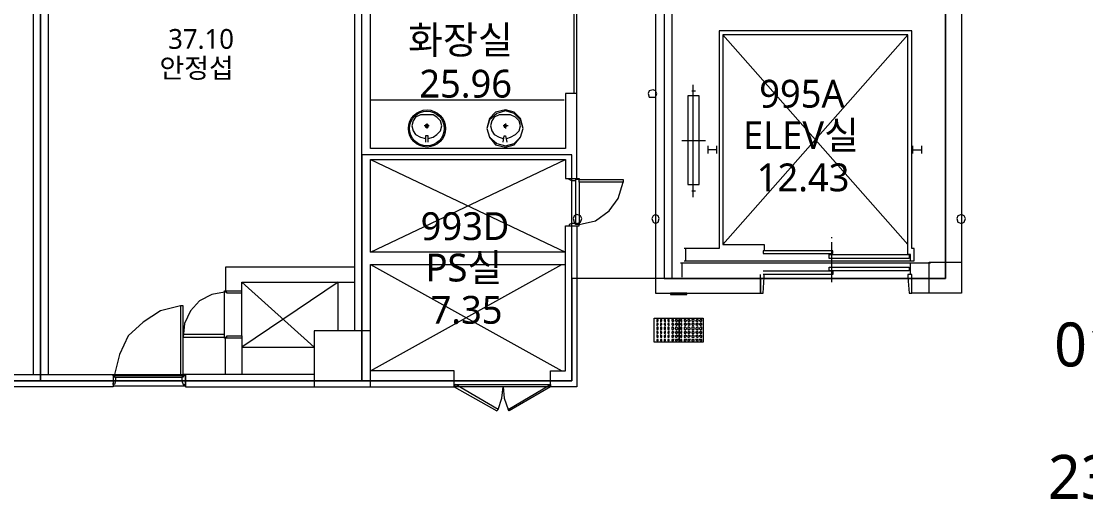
# Model space of a CAD drawing. Header units: millimetres. Extents: x -4005 to 126991, y -1911 to 106703.
# Drawn here: x 60209 to 73449, y 28224 to 34178 of the extents above; entities that cross this region are included whole.
import ezdxf

# ---------------------------------------------------------------- set-up
doc = ezdxf.new("R2010")
doc.units = ezdxf.units.MM
doc.layers.add('PDF_문자', color=7, linetype='Continuous')
doc.layers.add('PDF_형상', color=7, linetype='Continuous')
doc.styles.add('PDF 맑은 고딕', font='malgun.ttf')

msp = doc.modelspace()

# ---------------------------------------------------------------- linework, layer by layer
at = {"layer": 'PDF_형상', "lineweight": 5}
for points in [[(71704, 49773), (71704, 42218), (71704, 34539), (71704, 30979), (68207, 30979), (67057, 30979), (67057, 29704), (64445, 29704), (60450, 29704), (56704, 29704), (52958, 29704), (49196, 29704), (45449, 29704), (41703, 29704)], [(62953, 42125), (62953, 42731), (62346, 42731), (62346, 42125), (68098, 42125), (68098, 39078), (66326, 39078), (66326, 38876), (68098, 38876), (68098, 30793), (69404, 30793), (69404, 31026)], [(71798, 42125), (68300, 42125), (68300, 39078), (71906, 39078), (71906, 30793), (71285, 30793), (71285, 31026), (71238, 31026), (71238, 30995), (71254, 30793), (71285, 30793), (71285, 30979), (71502, 30979), (71502, 31181), (71704, 31181), (71704, 34430), (68300, 34430), (68300, 30979), (69404, 30979), (69404, 30793), (69435, 30793), (69450, 30995), (69450, 31026)], [(64554, 32456), (66979, 31306), (64554, 31306), (64554, 32456), (66979, 32456), (66979, 32223), (67119, 32223), (67119, 33280), (66979, 33280), (66979, 32596), (64554, 32596), (64554, 39078)], [(60357, 38876), (60357, 29782)], [(60543, 38876), (60543, 29782)], [(64352, 38378), (64352, 30326)], [(67088, 33280), (67088, 34741)], [(67119, 33280), (67119, 34741)], [(68456, 31197), (71316, 31197), (71316, 31352), (71285, 31352), (71285, 34057), (68891, 34057), (68891, 31352), (68456, 31352)], [(71269, 31197), (71269, 31274), (71238, 31274), (71238, 34010), (68937, 34010), (68937, 31399), (69450, 31399), (69450, 31321)], [(68937, 31399), (71238, 34010)], [(71238, 31399), (68937, 34010)], [(68564, 33389), (68564, 31989)], [(68549, 33311), (68595, 33311)], [(64554, 33202), (66963, 33202)], [(65269, 32720), (65331, 32736), (65378, 32767), (65424, 32813), (65440, 32876), (65424, 32938), (65378, 32984), (65331, 33015), (65176, 33015), (65113, 32984), (65082, 32938), (65067, 32876), (65082, 32813), (65113, 32767), (65176, 32736), (65238, 32720)], [(66248, 32720), (66295, 32736), (66357, 32767), (66404, 32813), (66419, 32876), (66404, 32938), (66357, 32984), (66295, 33015), (66155, 33015), (66093, 32984), (66062, 32938), (66046, 32876), (66062, 32813), (66093, 32767), (66155, 32736), (66202, 32720)], [(65284, 32876), (65222, 32876)], [(65253, 32907), (65253, 32844)], [(66264, 32876), (66202, 32876)], [(66233, 32907), (66233, 32844)], [(65269, 32673), (65269, 32751), (65238, 32751), (65238, 32673)], [(66202, 32673), (66217, 32751), (66233, 32751), (66248, 32673)], [(68720, 32689), (68424, 32689)], [(68751, 32534), (68751, 32627)], [(68860, 32580), (68751, 32580)], [(68860, 32534), (68860, 32627)], [(71300, 32534), (71300, 32627)], [(71300, 32580), (71409, 32580)], [(71409, 32534), (71409, 32627)], [(64554, 31306), (66979, 32456)], [(67119, 32223), (67150, 32223), (67150, 32207), (67103, 32207), (67103, 32192), (67057, 32192), (67025, 32207), (67025, 32223), (67041, 32223)], [(67103, 32192), (67103, 31663)], [(67150, 32176), (67150, 31648), (67352, 31694), (67523, 31819), (67632, 31974), (67694, 32176)], [(68549, 32067), (68595, 32067)], [(67119, 31632), (67150, 31632), (67150, 31648), (67103, 31648), (67103, 31663), (67057, 31663), (67025, 31648), (67025, 31632), (67041, 31632)], [(70290, 31477), (70290, 31492)], [(70290, 30932), (70290, 31430)], [(68471, 31352), (68471, 31197)], [(63854, 29782), (62253, 29782), (62253, 29627), (65595, 29627), (65595, 29829), (64554, 29829), (66932, 31150)], [(64352, 31119), (62751, 31119), (62751, 30824)], [(64554, 31150), (66932, 29829)], [(64554, 29627), (64554, 31150), (66979, 31150)], [(71518, 31166), (68409, 31166)], [(68424, 31166), (68424, 30995)], [(71269, 31026), (71269, 31166)], [(69435, 31072), (70305, 31072), (70305, 31026), (69435, 31026)], [(64150, 30326), (64150, 30932), (62953, 30124), (63854, 30124), (62953, 30932)], [(62953, 30264), (62953, 30793), (62953, 30824), (62953, 30932), (64352, 30932)], [(62953, 30793), (62766, 30793), (62766, 30808), (62735, 30808), (62735, 30824), (62953, 30824)], [(62191, 30637), (61942, 30575), (61725, 30435), (61538, 30264), (61429, 30031), (61367, 29782), (62191, 29782)], [(64554, 30326), (63854, 30326), (63854, 29627)], [(62735, 30280), (62222, 30280)], [(62953, 30233), (62735, 30233), (62735, 30248), (62766, 30248), (62766, 30264), (62953, 30264), (62953, 30233), (62953, 29782)], [(62751, 29782), (62751, 30233)], [(61352, 29767), (61352, 29782), (61367, 29782), (61367, 29751), (61383, 29751), (61383, 29704), (61367, 29658), (61352, 29658), (61352, 29673)], [(61383, 29751), (62207, 29751)], [(62253, 29767), (62253, 29782), (62222, 29782), (62222, 29751), (62207, 29751), (62207, 29704), (62222, 29658), (62253, 29658), (62253, 29673)], [(65595, 29658), (66792, 29658), (66792, 29627), (66279, 29331), (66264, 29347), (66792, 29658)], [(66139, 29347), (65611, 29658), (65595, 29627), (66124, 29331), (66139, 29347), (66186, 29487), (66202, 29627), (66217, 29487), (66264, 29347)], [(66792, 29627), (65595, 29627)]]:
    msp.add_lwpolyline(points, dxfattribs=at)
for points in [[(60450, 38969), (56704, 38969), (56704, 29704), (60450, 29704)], [(64445, 38969), (60450, 38969), (60450, 29704), (64445, 29704), (64445, 32518)], [(64445, 38969), (68207, 38969), (68207, 34539), (68207, 30979), (67057, 30979), (67057, 32518), (64445, 32518), (64445, 29704), (67057, 29704), (67057, 32518), (64445, 32518)], [(68207, 34539), (68207, 30979), (71704, 30979), (71704, 34539)], [(68067, 33233), (68098, 33233), (68114, 33280), (68098, 33311), (68067, 33326), (68020, 33311), (68005, 33280), (68020, 33233)], [(68642, 32145), (68642, 33249), (68502, 33249), (68502, 32145)], [(66450, 32844), (66419, 32953), (66341, 33031), (66233, 33062), (66124, 33031), (66031, 32953), (65999, 32844), (66031, 32736), (66124, 32658), (66233, 32627), (66341, 32658), (66419, 32736), (66450, 32844), (66419, 32969), (66341, 33047), (66233, 33078), (66108, 33047), (66031, 32969), (65999, 32844), (66031, 32736), (66108, 32642), (66233, 32611), (66341, 32642), (66419, 32736)], [(65269, 32876), (65269, 32891), (65253, 32891), (65238, 32891), (65238, 32876), (65238, 32860), (65253, 32860), (65269, 32860)], [(66248, 32876), (66233, 32891), (66217, 32891), (66217, 32876), (66217, 32860), (66233, 32860)], [(67150, 32207), (67694, 32207), (67694, 32176), (67150, 32176)], [(67072, 31725), (67088, 31679), (67119, 31663), (67165, 31679), (67181, 31725), (67165, 31756), (67119, 31772), (67088, 31756)], [(68145, 31725), (68129, 31756), (68098, 31772), (68067, 31756), (68051, 31725), (68067, 31679), (68098, 31663), (68129, 31679)], [(71953, 31725), (71938, 31756), (71906, 31772), (71860, 31756), (71844, 31725), (71860, 31679), (71906, 31663), (71938, 31679)], [(66792, 29829), (66979, 29829), (66979, 31632), (67119, 31632), (67119, 29627), (66792, 29627)], [(70305, 31290), (70305, 31321), (69435, 31321), (69435, 31290)], [(71254, 31274), (71254, 31228), (70259, 31228), (70259, 31274)], [(71254, 31072), (70259, 31072), (70259, 31119), (71254, 31119)], [(71906, 30793), (71502, 30793), (71502, 31181), (71906, 31181)], [(62222, 30248), (62735, 30248), (62735, 30808), (62580, 30777), (62424, 30699), (62315, 30575), (62238, 30419)], [(68285, 30777), (68487, 30777), (68487, 30793), (68285, 30793)], [(62222, 29782), (62222, 30637), (62191, 30637), (62191, 29782)], [(68082, 30482), (68393, 30482), (68393, 30186), (68082, 30186)], [(68129, 30451), (68129, 30466), (68114, 30466), (68114, 30451), (68114, 30435)], [(68176, 30451), (68176, 30466), (68160, 30466), (68160, 30451), (68160, 30435)], [(68222, 30451), (68222, 30466), (68207, 30466), (68207, 30451), (68222, 30435)], [(68269, 30451), (68269, 30466), (68253, 30466), (68253, 30451), (68269, 30435)], [(68331, 30451), (68316, 30466), (68300, 30466), (68300, 30451), (68316, 30435), (68316, 30451)], [(68378, 30451), (68362, 30466), (68347, 30466), (68347, 30451), (68362, 30435), (68362, 30451)], [(68393, 30482), (68689, 30482), (68689, 30186), (68393, 30186)], [(68424, 30451), (68424, 30466), (68409, 30466), (68409, 30451), (68424, 30435)], [(68487, 30451), (68471, 30466), (68456, 30466), (68456, 30451), (68471, 30435), (68471, 30451)], [(68533, 30451), (68518, 30466), (68502, 30466), (68502, 30451), (68518, 30435), (68518, 30451)], [(68580, 30451), (68580, 30466), (68564, 30466), (68549, 30466), (68549, 30451), (68564, 30435)], [(68627, 30451), (68627, 30466), (68611, 30466), (68595, 30451), (68611, 30451), (68611, 30435)], [(68673, 30451), (68673, 30466), (68658, 30466), (68642, 30451), (68658, 30451), (68658, 30435)], [(64554, 30326), (63854, 30326), (63854, 29627), (64554, 29627)], [(68129, 30404), (68129, 30419), (68114, 30419), (68114, 30404), (68114, 30388)], [(68129, 30357), (68129, 30373), (68114, 30373), (68114, 30357), (68114, 30342), (68129, 30342)], [(68129, 30311), (68114, 30326), (68114, 30311), (68114, 30295), (68129, 30295)], [(68176, 30404), (68176, 30419), (68160, 30419), (68160, 30404), (68160, 30388)], [(68176, 30357), (68176, 30373), (68160, 30373), (68160, 30357), (68160, 30342), (68176, 30342)], [(68176, 30311), (68160, 30326), (68160, 30311), (68160, 30295), (68176, 30295)], [(68222, 30404), (68222, 30419), (68207, 30419), (68207, 30404), (68222, 30388)], [(68222, 30357), (68222, 30373), (68207, 30373), (68207, 30357), (68207, 30342), (68222, 30342)], [(68222, 30311), (68222, 30326), (68207, 30311), (68207, 30295), (68222, 30295)], [(68269, 30404), (68269, 30419), (68253, 30419), (68253, 30404), (68269, 30388)], [(68269, 30357), (68269, 30373), (68253, 30373), (68253, 30357), (68253, 30342), (68269, 30342)], [(68269, 30311), (68269, 30326), (68253, 30311), (68253, 30295), (68269, 30295)], [(68331, 30404), (68316, 30419), (68300, 30419), (68300, 30404), (68316, 30388), (68316, 30404)], [(68331, 30357), (68316, 30373), (68300, 30373), (68300, 30357), (68300, 30342), (68316, 30342)], [(68331, 30311), (68316, 30311), (68316, 30326), (68300, 30311), (68300, 30295), (68316, 30295)], [(68378, 30404), (68362, 30419), (68347, 30419), (68347, 30404), (68362, 30388), (68362, 30404)], [(68378, 30357), (68362, 30373), (68347, 30373), (68347, 30357), (68347, 30342), (68362, 30342)], [(68378, 30311), (68362, 30311), (68362, 30326), (68347, 30311), (68347, 30295), (68362, 30295)], [(68424, 30404), (68424, 30419), (68409, 30419), (68409, 30404), (68424, 30388)], [(68424, 30357), (68424, 30373), (68409, 30373), (68409, 30357), (68409, 30342), (68424, 30342)], [(68424, 30311), (68424, 30326), (68409, 30311), (68409, 30295), (68424, 30295)], [(68487, 30404), (68471, 30419), (68456, 30419), (68456, 30404), (68471, 30388), (68471, 30404)], [(68487, 30357), (68471, 30373), (68456, 30373), (68456, 30357), (68456, 30342), (68471, 30342)], [(68487, 30311), (68471, 30311), (68471, 30326), (68456, 30311), (68456, 30295), (68471, 30295)], [(68533, 30404), (68518, 30419), (68502, 30419), (68502, 30404), (68518, 30388), (68518, 30404)], [(68533, 30357), (68518, 30373), (68502, 30373), (68502, 30357), (68502, 30342), (68518, 30342)], [(68533, 30311), (68518, 30311), (68518, 30326), (68502, 30311), (68502, 30295), (68518, 30295)], [(68580, 30404), (68580, 30419), (68564, 30419), (68549, 30419), (68549, 30404), (68564, 30388)], [(68580, 30357), (68580, 30373), (68564, 30373), (68549, 30373), (68549, 30357), (68549, 30342), (68564, 30342), (68580, 30342)], [(68580, 30311), (68564, 30326), (68549, 30311), (68549, 30295), (68564, 30295), (68580, 30295)], [(68627, 30404), (68627, 30419), (68611, 30419), (68595, 30404), (68611, 30404), (68611, 30388)], [(68627, 30357), (68627, 30373), (68611, 30373), (68595, 30357), (68611, 30342), (68627, 30342)], [(68627, 30311), (68611, 30326), (68611, 30311), (68595, 30311), (68611, 30295), (68627, 30295)], [(68673, 30404), (68673, 30419), (68658, 30419), (68642, 30404), (68658, 30404), (68658, 30388)], [(68673, 30357), (68673, 30373), (68658, 30373), (68642, 30357), (68658, 30342), (68673, 30342)], [(68673, 30311), (68658, 30326), (68658, 30311), (68642, 30311), (68658, 30295), (68673, 30295)], [(68129, 30264), (68114, 30280), (68114, 30264), (68114, 30248), (68129, 30248)], [(68129, 30217), (68114, 30217), (68114, 30202), (68129, 30202)], [(68176, 30264), (68160, 30280), (68160, 30264), (68160, 30248), (68176, 30248)], [(68176, 30217), (68160, 30217), (68160, 30202), (68176, 30202)], [(68222, 30264), (68222, 30280), (68207, 30264), (68207, 30248), (68222, 30248)], [(68222, 30217), (68207, 30217), (68207, 30202), (68222, 30202)], [(68269, 30264), (68269, 30280), (68253, 30264), (68253, 30248), (68269, 30248)], [(68269, 30217), (68253, 30217), (68253, 30202), (68269, 30202)], [(68331, 30264), (68316, 30264), (68316, 30280), (68300, 30264), (68300, 30248), (68316, 30248)], [(68331, 30217), (68316, 30217), (68300, 30217), (68300, 30202), (68316, 30202)], [(68378, 30264), (68362, 30264), (68362, 30280), (68347, 30264), (68347, 30248), (68362, 30248)], [(68378, 30217), (68362, 30217), (68347, 30217), (68347, 30202), (68362, 30202)], [(68424, 30264), (68424, 30280), (68409, 30264), (68409, 30248), (68424, 30248)], [(68424, 30217), (68409, 30217), (68409, 30202), (68424, 30202)], [(68487, 30264), (68471, 30264), (68471, 30280), (68456, 30264), (68456, 30248), (68471, 30248)], [(68487, 30217), (68471, 30217), (68456, 30217), (68456, 30202), (68471, 30202)], [(68533, 30264), (68518, 30264), (68518, 30280), (68502, 30264), (68502, 30248), (68518, 30248)], [(68533, 30217), (68518, 30217), (68502, 30217), (68502, 30202), (68518, 30202)], [(68580, 30264), (68564, 30280), (68549, 30264), (68549, 30248), (68564, 30248), (68580, 30248)], [(68580, 30217), (68564, 30217), (68549, 30217), (68549, 30202), (68564, 30202), (68580, 30202)], [(68627, 30264), (68611, 30280), (68611, 30264), (68595, 30264), (68611, 30248), (68627, 30248)], [(68627, 30217), (68611, 30217), (68595, 30217), (68611, 30202), (68627, 30202)], [(68673, 30264), (68658, 30280), (68658, 30264), (68642, 30264), (68658, 30248), (68673, 30248)], [(68673, 30217), (68658, 30217), (68642, 30217), (68658, 30202), (68673, 30202)], [(59859, 29627), (59859, 29782), (61352, 29782), (61352, 29627)], [(62253, 29767), (61352, 29767), (61352, 29642), (62253, 29642)]]:
    msp.add_lwpolyline(points, close=True, dxfattribs=at)
for centre, radius in [((65256, 32844), 231), ((65254, 32844), 217)]:
    msp.add_circle(centre, radius, dxfattribs=at)

# ---------------------------------------------------------------- texts
at = {"layer": 'PDF_문자', "attachment_point": 4, "style": 'PDF 맑은 고딕'}
for s, insert, char_height in [('화장실', (65020, 33927), 346.4), ('37.10', (62036, 33956), 245.8), ('안정섭', (61927, 33583), 245.8), ('25.96', (65160, 33398), 346.4), ('995A', (69388, 33274), 346.4), ('ELEV실', (69186, 32745), 346.4), ('12.43', (69357, 32232), 346.4), ('993D', (65176, 31626), 346.4), ('PS실', (65238, 31097), 346.4), ('7.35', (65300, 30584), 346.4), ('012400', (73057, 30152), 547.5), ('2307.23', (72979, 28503), 547.5)]:
    msp.add_mtext(s, dxfattribs=dict(at, insert=insert, char_height=char_height))

doc.saveas('drawing.dxf')
